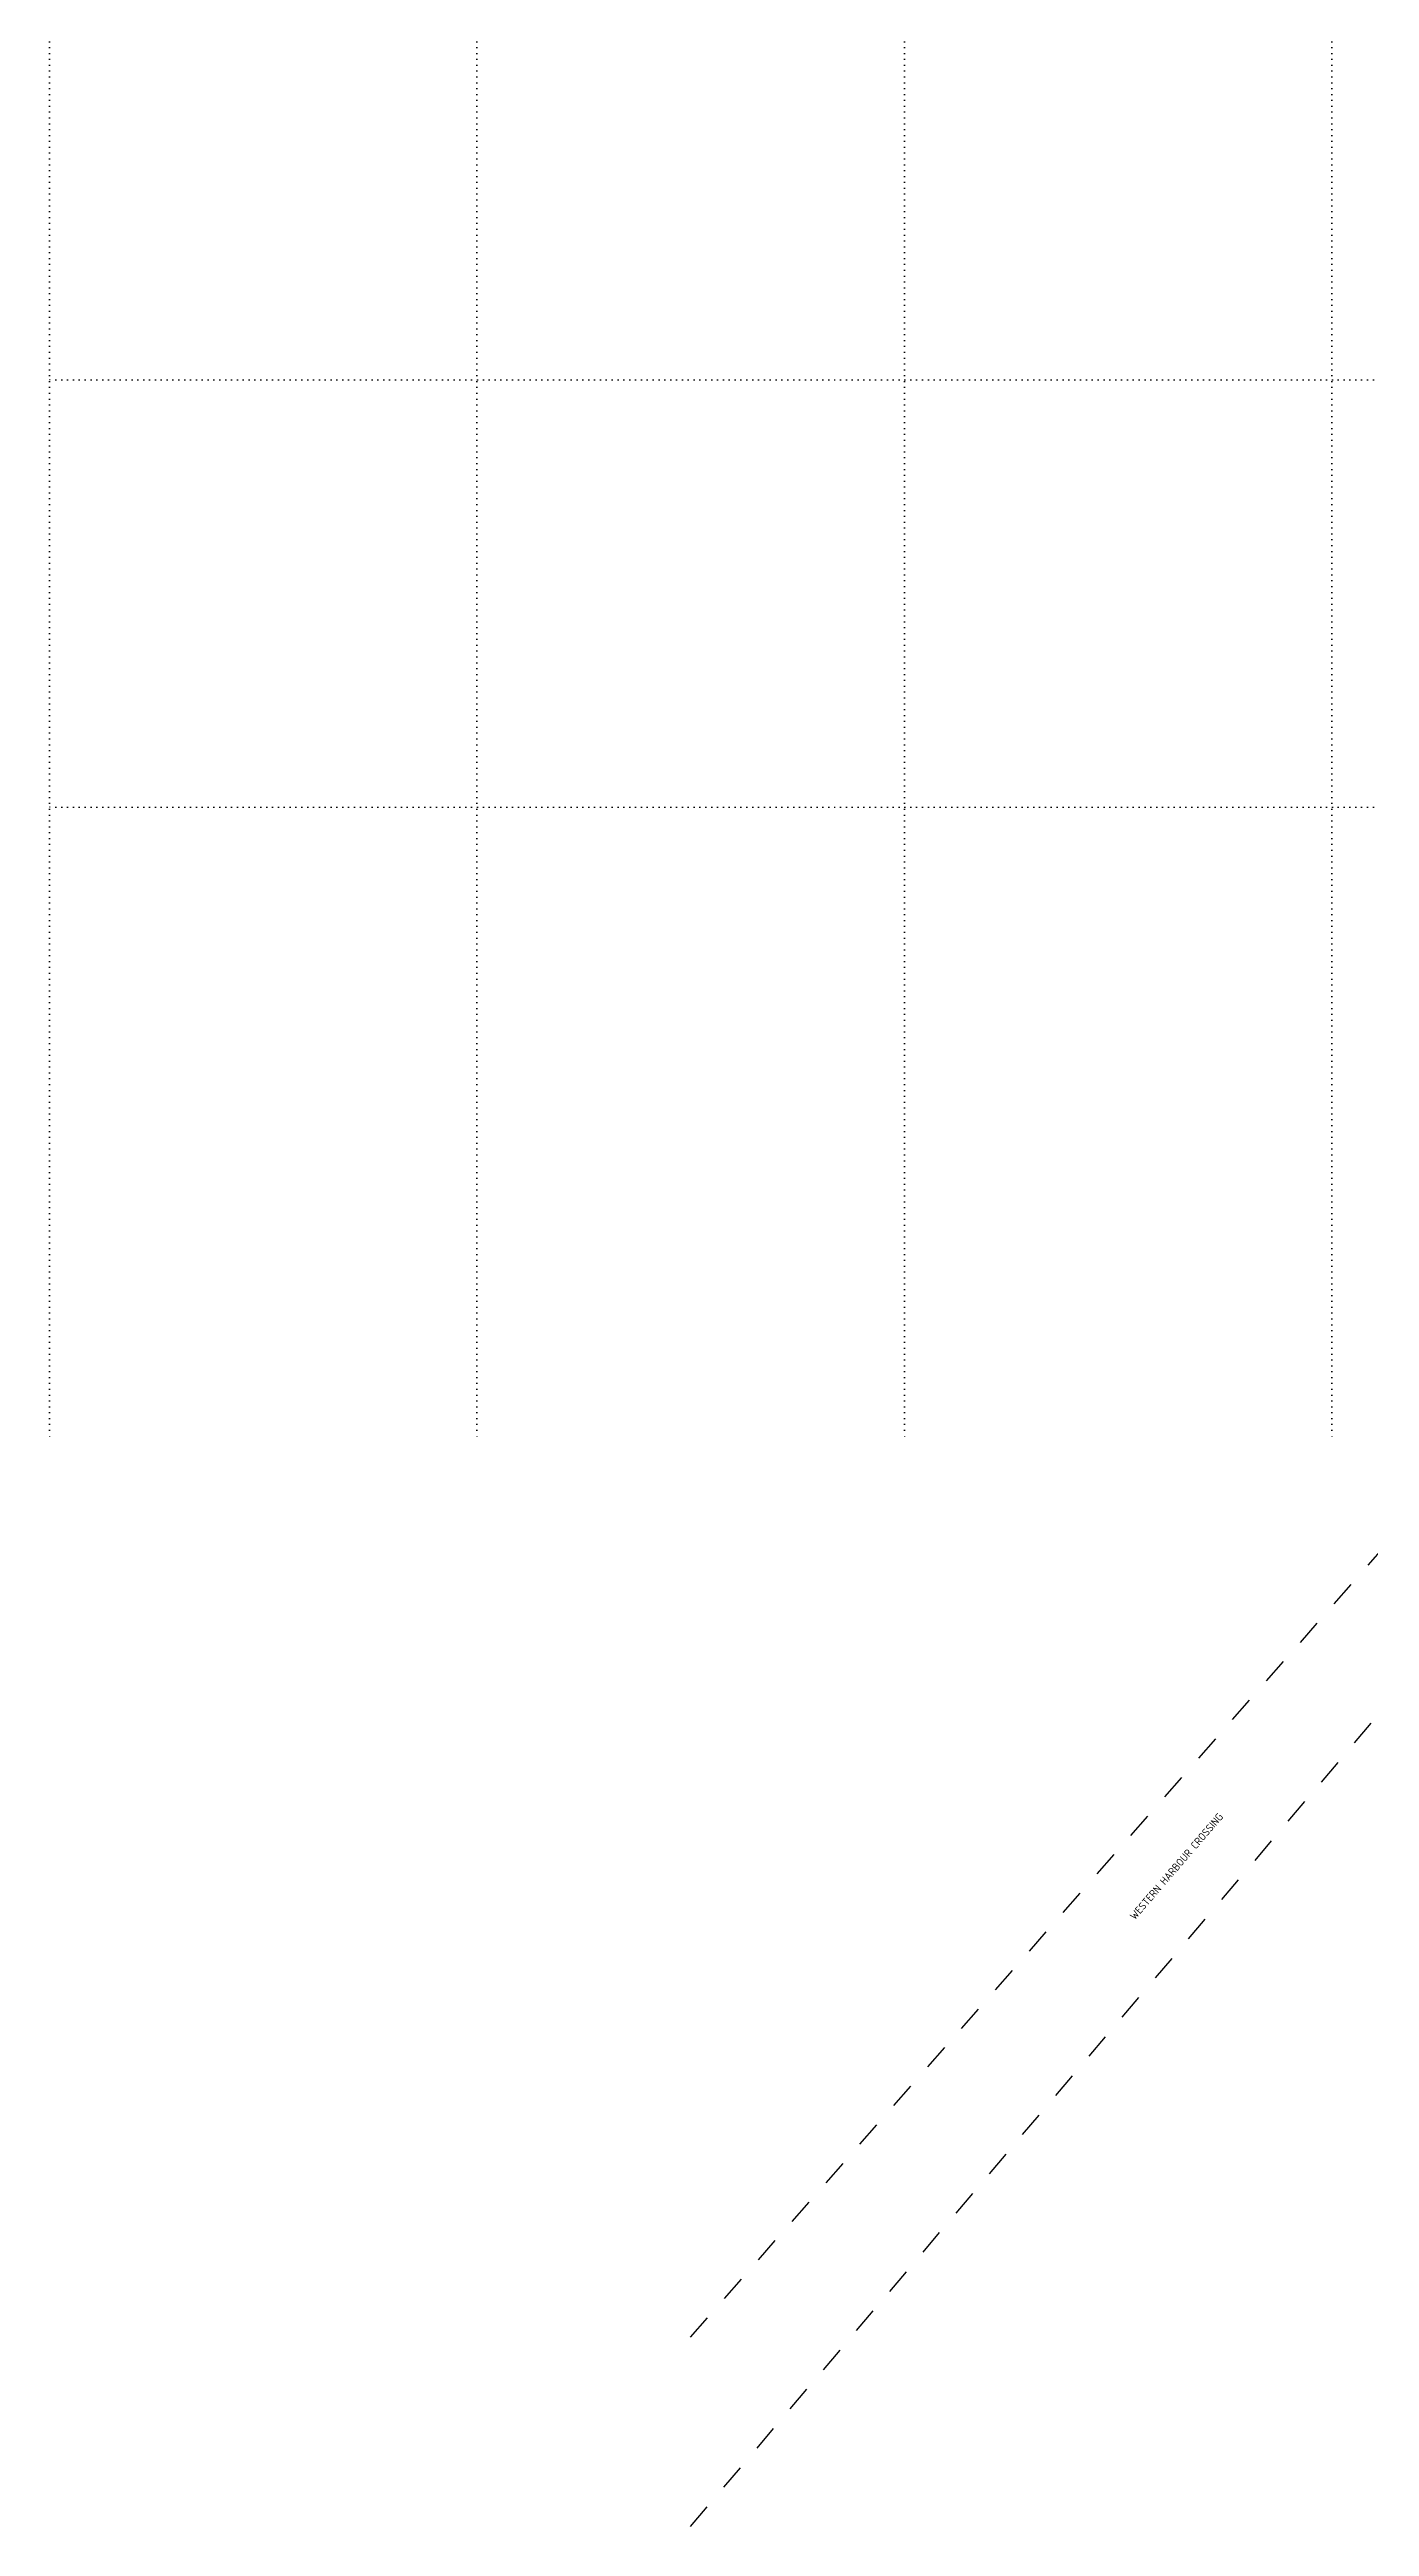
# Model space of a CAD drawing. Header units: millimetres. Extents: x 833600 to 836188, y 817400 to 818701.
# Drawn here: x 833600 to 833909, y 817498 to 818077 of the extents above; entities that cross this region are included whole.
import ezdxf

# ---------------------------------------------------------------- set-up
doc = ezdxf.new("R2010")
doc.units = ezdxf.units.MM
doc.linetypes.add('2', pattern=[12.011629, 6.005814, -6.005814])
doc.linetypes.add('DOT', pattern=[6.35, 0, -6.35])
doc.layers.add('01-basemap', color=8, linetype='Continuous', lineweight=15)
doc.layers.add('01-Grid', color=7, linetype='DOT')
doc.styles.add('HK_ENG_11', font='HK_ENG.ttf')

msp = doc.modelspace()

# ---------------------------------------------------------------- linework, layer by layer
at = {"layer": '01-basemap', "linetype": '2', "lineweight": 30, "flags": 128}
for points in [[(833750, 817542.26), (833972.99, 817796.22), (833978.89, 817802.77)], [(833750, 817497.99), (833991.42, 817782.73), (833994.55, 817786.23)]]:
    msp.add_lwpolyline(points, dxfattribs=at)
at = {"layer": '01-Grid', "ltscale": 0.2}
for p, q in [((833600, 818701.02), (833600, 817751.86)), ((833700, 818701.02), (833700, 817751.86)), ((833800, 818701.02), (833800, 817751.86)), ((833900, 818701.02), (833900, 817751.86)), ((836188.05, 818000), (833600, 818000)), ((836188.05, 817900), (833600, 817900))]:
    msp.add_line(p, q, dxfattribs=at)

# ---------------------------------------------------------------- texts
at = {"layer": '01-basemap', "style": 'HK_ENG_11', "width": 1.1}
msp.add_text('WESTERN HARBOUR CROSSING', height=1.782, rotation=49.25834, dxfattribs=at).set_placement((833853.94, 817639.69))

doc.saveas('drawing.dxf')
